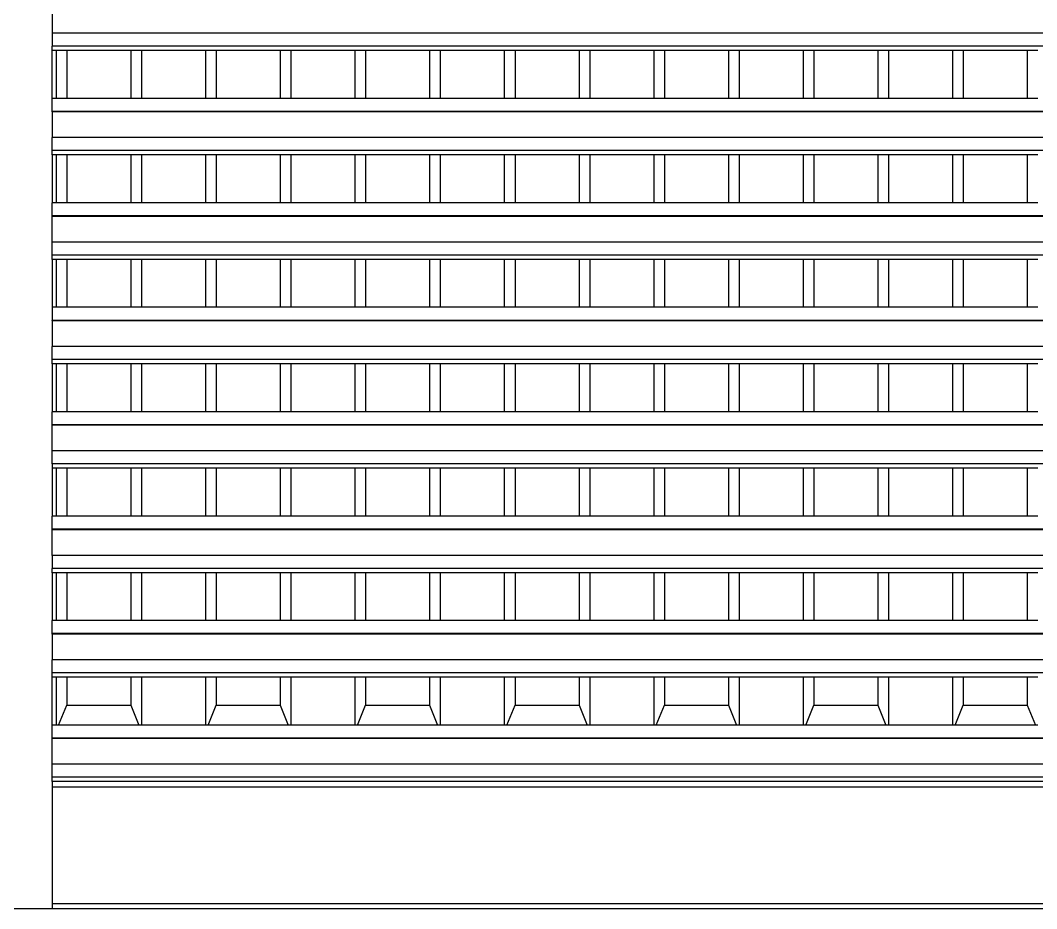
# Model space of a CAD drawing. Extents: x -49.7 to 49.7, y -10.2 to 18.8.
# Drawn here: x 11.903 to 13.824, y 11.671 to 13.349 of the extents above; entities that cross this region are included whole.
import ezdxf

# ---------------------------------------------------------------- set-up
doc = ezdxf.new("R2010")
doc.units = 0
doc.layers.get('0').update_dxf_attribs({"linetype": 'CONTINUOUS'})

msp = doc.modelspace()

# ---------------------------------------------------------------- linework, layer by layer
for p, q in [((11.9631, 13.3729), (11.9631, 13.3244)), ((15.5931, 13.3244), (11.9631, 13.3244)), ((11.9631, 13.3244), (11.9631, 13.2998)), ((15.5931, 13.2998), (11.9631, 13.2998)), ((11.9631, 13.2916), (11.9631, 13.2998)), ((11.9631, 13.2011), (11.9631, 13.2916)), ((11.9707, 13.2916), (11.9631, 13.2916)), ((11.9707, 13.2916), (11.9707, 13.2011)), ((11.9908, 13.2916), (11.9707, 13.2916)), ((11.9908, 13.2916), (11.9908, 13.2011)), ((12.1119, 13.2916), (11.9908, 13.2916)), ((12.1119, 13.2916), (12.1119, 13.2011)), ((12.132, 13.2916), (12.1119, 13.2916)), ((12.132, 13.2916), (12.132, 13.2011)), ((12.2531, 13.2916), (12.132, 13.2916)), ((12.2531, 13.2916), (12.2531, 13.2011)), ((12.2732, 13.2916), (12.2531, 13.2916)), ((12.2732, 13.2916), (12.2732, 13.2011)), ((12.3943, 13.2916), (12.2732, 13.2916)), ((12.3943, 13.2916), (12.3943, 13.2011)), ((12.4145, 13.2916), (12.3943, 13.2916)), ((12.4145, 13.2916), (12.4145, 13.2011)), ((12.5355, 13.2916), (12.4145, 13.2916)), ((12.5355, 13.2916), (12.5355, 13.2011)), ((12.5557, 13.2916), (12.5355, 13.2916)), ((12.5557, 13.2916), (12.5557, 13.2011)), ((12.6767, 13.2916), (12.5557, 13.2916)), ((12.6767, 13.2916), (12.6767, 13.2011)), ((12.6969, 13.2916), (12.6767, 13.2916)), ((12.6969, 13.2916), (12.6969, 13.2011)), ((12.8179, 13.2916), (12.6969, 13.2916)), ((12.8179, 13.2916), (12.8179, 13.2011)), ((12.8381, 13.2916), (12.8179, 13.2916)), ((12.8381, 13.2916), (12.8381, 13.2011)), ((12.9591, 13.2916), (12.8381, 13.2916)), ((12.9591, 13.2916), (12.9591, 13.2011)), ((12.9793, 13.2916), (12.9591, 13.2916)), ((12.9793, 13.2916), (12.9793, 13.2011)), ((13.1003, 13.2916), (12.9793, 13.2916)), ((13.1003, 13.2916), (13.1003, 13.2011)), ((13.1205, 13.2916), (13.1003, 13.2916)), ((13.1205, 13.2916), (13.1205, 13.2011)), ((13.2415, 13.2916), (13.1205, 13.2916)), ((13.2415, 13.2916), (13.2415, 13.2011)), ((13.2617, 13.2916), (13.2415, 13.2916)), ((13.2617, 13.2916), (13.2617, 13.2011)), ((13.3827, 13.2916), (13.2617, 13.2916)), ((13.3827, 13.2916), (13.3827, 13.2011)), ((13.4029, 13.2916), (13.3827, 13.2916)), ((13.4029, 13.2916), (13.4029, 13.2011)), ((13.5239, 13.2916), (13.4029, 13.2916)), ((13.5239, 13.2916), (13.5239, 13.2011)), ((13.5441, 13.2916), (13.5239, 13.2916)), ((13.5441, 13.2916), (13.5441, 13.2011)), ((13.6651, 13.2916), (13.5441, 13.2916)), ((13.6651, 13.2916), (13.6651, 13.2011)), ((13.6853, 13.2916), (13.6651, 13.2916)), ((13.6853, 13.2916), (13.6853, 13.2011)), ((13.8064, 13.2916), (13.6853, 13.2916)), ((13.8064, 13.2916), (13.8064, 13.2011)), ((13.8265, 13.2916), (13.8064, 13.2916)), ((11.9631, 13.1765), (11.9631, 13.2011)), ((11.9707, 13.2011), (11.9631, 13.2011)), ((11.9908, 13.2011), (11.9707, 13.2011)), ((12.1119, 13.2011), (11.9908, 13.2011)), ((12.132, 13.2011), (12.1119, 13.2011)), ((12.2531, 13.2011), (12.132, 13.2011)), ((12.2732, 13.2011), (12.2531, 13.2011)), ((12.3943, 13.2011), (12.2732, 13.2011)), ((12.4145, 13.2011), (12.3943, 13.2011)), ((12.5355, 13.2011), (12.4145, 13.2011)), ((12.5557, 13.2011), (12.5355, 13.2011)), ((12.6767, 13.2011), (12.5557, 13.2011)), ((12.6969, 13.2011), (12.6767, 13.2011)), ((12.8179, 13.2011), (12.6969, 13.2011)), ((12.8381, 13.2011), (12.8179, 13.2011)), ((12.9591, 13.2011), (12.8381, 13.2011)), ((12.9793, 13.2011), (12.9591, 13.2011)), ((13.1003, 13.2011), (12.9793, 13.2011)), ((13.1205, 13.2011), (13.1003, 13.2011)), ((13.2415, 13.2011), (13.1205, 13.2011)), ((13.2617, 13.2011), (13.2415, 13.2011)), ((13.3827, 13.2011), (13.2617, 13.2011)), ((13.4029, 13.2011), (13.3827, 13.2011)), ((13.5239, 13.2011), (13.4029, 13.2011)), ((13.5441, 13.2011), (13.5239, 13.2011)), ((13.6651, 13.2011), (13.5441, 13.2011)), ((13.6853, 13.2011), (13.6651, 13.2011)), ((13.8064, 13.2011), (13.6853, 13.2011)), ((13.8265, 13.2011), (13.8064, 13.2011)), ((15.5931, 13.1765), (11.9631, 13.1765)), ((11.9631, 13.1757), (11.9631, 13.1765)), ((15.5931, 13.1757), (11.9631, 13.1757)), ((11.9631, 13.1757), (11.9631, 13.1272)), ((15.5931, 13.1272), (11.9631, 13.1272)), ((11.9631, 13.1025), (11.9631, 13.1272)), ((15.5931, 13.1025), (11.9631, 13.1025)), ((11.9631, 13.0943), (11.9631, 13.1025)), ((11.9707, 13.0943), (11.9631, 13.0943)), ((11.9631, 13.0943), (11.9631, 13.0039)), ((11.9707, 13.0943), (11.9707, 13.0039)), ((11.9908, 13.0943), (11.9707, 13.0943)), ((11.9908, 13.0943), (11.9908, 13.0039)), ((12.1119, 13.0943), (11.9908, 13.0943)), ((12.1119, 13.0943), (12.1119, 13.0039)), ((12.132, 13.0943), (12.1119, 13.0943)), ((12.132, 13.0943), (12.132, 13.0039)), ((12.2531, 13.0943), (12.132, 13.0943)), ((12.2531, 13.0943), (12.2531, 13.0039)), ((12.2732, 13.0943), (12.2531, 13.0943)), ((12.2732, 13.0943), (12.2732, 13.0039)), ((12.3943, 13.0943), (12.2732, 13.0943)), ((12.3943, 13.0943), (12.3943, 13.0039)), ((12.4145, 13.0943), (12.3943, 13.0943)), ((12.4145, 13.0943), (12.4145, 13.0039)), ((12.5355, 13.0943), (12.4145, 13.0943)), ((12.5355, 13.0943), (12.5355, 13.0039)), ((12.5557, 13.0943), (12.5355, 13.0943)), ((12.5557, 13.0943), (12.5557, 13.0039)), ((12.6767, 13.0943), (12.5557, 13.0943)), ((12.6767, 13.0943), (12.6767, 13.0039)), ((12.6969, 13.0943), (12.6767, 13.0943)), ((12.6969, 13.0943), (12.6969, 13.0039)), ((12.8179, 13.0943), (12.6969, 13.0943)), ((12.8179, 13.0943), (12.8179, 13.0039)), ((12.8381, 13.0943), (12.8179, 13.0943)), ((12.8381, 13.0943), (12.8381, 13.0039)), ((12.9591, 13.0943), (12.8381, 13.0943)), ((12.9591, 13.0943), (12.9591, 13.0039)), ((12.9793, 13.0943), (12.9591, 13.0943)), ((12.9793, 13.0943), (12.9793, 13.0039)), ((13.1003, 13.0943), (12.9793, 13.0943)), ((13.1003, 13.0943), (13.1003, 13.0039)), ((13.1205, 13.0943), (13.1003, 13.0943)), ((13.1205, 13.0943), (13.1205, 13.0039)), ((13.2415, 13.0943), (13.1205, 13.0943)), ((13.2415, 13.0943), (13.2415, 13.0039)), ((13.2617, 13.0943), (13.2415, 13.0943)), ((13.2617, 13.0943), (13.2617, 13.0039)), ((13.3827, 13.0943), (13.2617, 13.0943)), ((13.3827, 13.0943), (13.3827, 13.0039)), ((13.4029, 13.0943), (13.3827, 13.0943)), ((13.4029, 13.0943), (13.4029, 13.0039)), ((13.5239, 13.0943), (13.4029, 13.0943)), ((13.5239, 13.0943), (13.5239, 13.0039)), ((13.5441, 13.0943), (13.5239, 13.0943)), ((13.5441, 13.0943), (13.5441, 13.0039)), ((13.6651, 13.0943), (13.5441, 13.0943)), ((13.6651, 13.0943), (13.6651, 13.0039)), ((13.6853, 13.0943), (13.6651, 13.0943)), ((13.6853, 13.0943), (13.6853, 13.0039)), ((13.8064, 13.0943), (13.6853, 13.0943)), ((13.8064, 13.0943), (13.8064, 13.0039)), ((13.8265, 13.0943), (13.8064, 13.0943)), ((11.9707, 13.0039), (11.9631, 13.0039)), ((11.9631, 12.9792), (11.9631, 13.0039)), ((11.9908, 13.0039), (11.9707, 13.0039)), ((12.1119, 13.0039), (11.9908, 13.0039)), ((12.132, 13.0039), (12.1119, 13.0039)), ((12.2531, 13.0039), (12.132, 13.0039)), ((12.2732, 13.0039), (12.2531, 13.0039)), ((12.3943, 13.0039), (12.2732, 13.0039)), ((12.4145, 13.0039), (12.3943, 13.0039)), ((12.5355, 13.0039), (12.4145, 13.0039)), ((12.5557, 13.0039), (12.5355, 13.0039)), ((12.6767, 13.0039), (12.5557, 13.0039)), ((12.6969, 13.0039), (12.6767, 13.0039)), ((12.8179, 13.0039), (12.6969, 13.0039)), ((12.8381, 13.0039), (12.8179, 13.0039)), ((12.9591, 13.0039), (12.8381, 13.0039)), ((12.9793, 13.0039), (12.9591, 13.0039)), ((13.1003, 13.0039), (12.9793, 13.0039)), ((13.1205, 13.0039), (13.1003, 13.0039)), ((13.2415, 13.0039), (13.1205, 13.0039)), ((13.2617, 13.0039), (13.2415, 13.0039)), ((13.3827, 13.0039), (13.2617, 13.0039)), ((13.4029, 13.0039), (13.3827, 13.0039)), ((13.5239, 13.0039), (13.4029, 13.0039)), ((13.5441, 13.0039), (13.5239, 13.0039)), ((13.6651, 13.0039), (13.5441, 13.0039)), ((13.6853, 13.0039), (13.6651, 13.0039)), ((13.8064, 13.0039), (13.6853, 13.0039)), ((13.8265, 13.0039), (13.8064, 13.0039)), ((15.5931, 12.9792), (11.9631, 12.9792)), ((11.9631, 12.9784), (11.9631, 12.9792)), ((15.5931, 12.9784), (11.9631, 12.9784)), ((11.9631, 12.9299), (11.9631, 12.9784)), ((15.5931, 12.9299), (11.9631, 12.9299)), ((11.9631, 12.9052), (11.9631, 12.9299)), ((15.5931, 12.9052), (11.9631, 12.9052)), ((11.9631, 12.897), (11.9631, 12.9052)), ((11.9707, 12.897), (11.9631, 12.897)), ((11.9631, 12.897), (11.9631, 12.8066)), ((11.9707, 12.897), (11.9707, 12.8066)), ((11.9908, 12.897), (11.9707, 12.897)), ((11.9908, 12.897), (11.9908, 12.8066)), ((12.1119, 12.897), (11.9908, 12.897)), ((12.1119, 12.897), (12.1119, 12.8066)), ((12.132, 12.897), (12.1119, 12.897)), ((12.132, 12.897), (12.132, 12.8066)), ((12.2531, 12.897), (12.132, 12.897)), ((12.2531, 12.897), (12.2531, 12.8066)), ((12.2732, 12.897), (12.2531, 12.897)), ((12.2732, 12.897), (12.2732, 12.8066)), ((12.3943, 12.897), (12.2732, 12.897)), ((12.3943, 12.897), (12.3943, 12.8066)), ((12.4145, 12.897), (12.3943, 12.897)), ((12.4145, 12.897), (12.4145, 12.8066)), ((12.5355, 12.897), (12.4145, 12.897)), ((12.5355, 12.897), (12.5355, 12.8066)), ((12.5557, 12.897), (12.5355, 12.897)), ((12.5557, 12.897), (12.5557, 12.8066)), ((12.6767, 12.897), (12.5557, 12.897)), ((12.6767, 12.897), (12.6767, 12.8066)), ((12.6969, 12.897), (12.6767, 12.897)), ((12.6969, 12.897), (12.6969, 12.8066)), ((12.8179, 12.897), (12.6969, 12.897)), ((12.8179, 12.897), (12.8179, 12.8066)), ((12.8381, 12.897), (12.8179, 12.897)), ((12.8381, 12.897), (12.8381, 12.8066)), ((12.9591, 12.897), (12.8381, 12.897)), ((12.9591, 12.897), (12.9591, 12.8066)), ((12.9793, 12.897), (12.9591, 12.897)), ((12.9793, 12.897), (12.9793, 12.8066)), ((13.1003, 12.897), (12.9793, 12.897)), ((13.1003, 12.897), (13.1003, 12.8066)), ((13.1205, 12.897), (13.1003, 12.897)), ((13.1205, 12.897), (13.1205, 12.8066)), ((13.2415, 12.897), (13.1205, 12.897)), ((13.2415, 12.897), (13.2415, 12.8066)), ((13.2617, 12.897), (13.2415, 12.897)), ((13.2617, 12.897), (13.2617, 12.8066)), ((13.3827, 12.897), (13.2617, 12.897)), ((13.3827, 12.897), (13.3827, 12.8066)), ((13.4029, 12.897), (13.3827, 12.897)), ((13.4029, 12.897), (13.4029, 12.8066)), ((13.5239, 12.897), (13.4029, 12.897)), ((13.5239, 12.897), (13.5239, 12.8066)), ((13.5441, 12.897), (13.5239, 12.897)), ((13.5441, 12.897), (13.5441, 12.8066)), ((13.6651, 12.897), (13.5441, 12.897)), ((13.6651, 12.897), (13.6651, 12.8066)), ((13.6853, 12.897), (13.6651, 12.897)), ((13.6853, 12.897), (13.6853, 12.8066)), ((13.8064, 12.897), (13.6853, 12.897)), ((13.8064, 12.897), (13.8064, 12.8066)), ((13.8265, 12.897), (13.8064, 12.897)), ((11.9707, 12.8066), (11.9631, 12.8066)), ((11.9631, 12.8066), (11.9631, 12.7819)), ((11.9908, 12.8066), (11.9707, 12.8066)), ((12.1119, 12.8066), (11.9908, 12.8066)), ((12.132, 12.8066), (12.1119, 12.8066)), ((12.2531, 12.8066), (12.132, 12.8066)), ((12.2732, 12.8066), (12.2531, 12.8066)), ((12.3943, 12.8066), (12.2732, 12.8066)), ((12.4145, 12.8066), (12.3943, 12.8066)), ((12.5355, 12.8066), (12.4145, 12.8066)), ((12.5557, 12.8066), (12.5355, 12.8066)), ((12.6767, 12.8066), (12.5557, 12.8066)), ((12.6969, 12.8066), (12.6767, 12.8066)), ((12.8179, 12.8066), (12.6969, 12.8066)), ((12.8381, 12.8066), (12.8179, 12.8066)), ((12.9591, 12.8066), (12.8381, 12.8066)), ((12.9793, 12.8066), (12.9591, 12.8066)), ((13.1003, 12.8066), (12.9793, 12.8066)), ((13.1205, 12.8066), (13.1003, 12.8066)), ((13.2415, 12.8066), (13.1205, 12.8066)), ((13.2617, 12.8066), (13.2415, 12.8066)), ((13.3827, 12.8066), (13.2617, 12.8066)), ((13.4029, 12.8066), (13.3827, 12.8066)), ((13.5239, 12.8066), (13.4029, 12.8066)), ((13.5441, 12.8066), (13.5239, 12.8066)), ((13.6651, 12.8066), (13.5441, 12.8066)), ((13.6853, 12.8066), (13.6651, 12.8066)), ((13.8064, 12.8066), (13.6853, 12.8066)), ((13.8265, 12.8066), (13.8064, 12.8066)), ((15.5931, 12.7819), (11.9631, 12.7819)), ((11.9631, 12.7811), (11.9631, 12.7819)), ((15.5931, 12.7811), (11.9631, 12.7811)), ((11.9631, 12.7811), (11.9631, 12.7326)), ((15.5931, 12.7326), (11.9631, 12.7326)), ((11.9631, 12.7079), (11.9631, 12.7326)), ((15.5931, 12.7079), (11.9631, 12.7079)), ((11.9631, 12.6997), (11.9631, 12.7079)), ((11.9707, 12.6997), (11.9631, 12.6997)), ((11.9631, 12.6997), (11.9631, 12.6093)), ((11.9707, 12.6997), (11.9707, 12.6093)), ((11.9908, 12.6997), (11.9707, 12.6997)), ((11.9908, 12.6997), (11.9908, 12.6093)), ((12.1119, 12.6997), (11.9908, 12.6997)), ((12.1119, 12.6997), (12.1119, 12.6093)), ((12.132, 12.6997), (12.1119, 12.6997)), ((12.132, 12.6997), (12.132, 12.6093)), ((12.2531, 12.6997), (12.132, 12.6997)), ((12.2531, 12.6997), (12.2531, 12.6093)), ((12.2732, 12.6997), (12.2531, 12.6997)), ((12.2732, 12.6997), (12.2732, 12.6093)), ((12.3943, 12.6997), (12.2732, 12.6997)), ((12.3943, 12.6997), (12.3943, 12.6093)), ((12.4145, 12.6997), (12.3943, 12.6997)), ((12.4145, 12.6997), (12.4145, 12.6093)), ((12.5355, 12.6997), (12.4145, 12.6997)), ((12.5355, 12.6997), (12.5355, 12.6093)), ((12.5557, 12.6997), (12.5355, 12.6997)), ((12.5557, 12.6997), (12.5557, 12.6093)), ((12.6767, 12.6997), (12.5557, 12.6997)), ((12.6767, 12.6997), (12.6767, 12.6093)), ((12.6969, 12.6997), (12.6767, 12.6997)), ((12.6969, 12.6997), (12.6969, 12.6093)), ((12.8179, 12.6997), (12.6969, 12.6997)), ((12.8179, 12.6997), (12.8179, 12.6093)), ((12.8381, 12.6997), (12.8179, 12.6997)), ((12.8381, 12.6997), (12.8381, 12.6093)), ((12.9591, 12.6997), (12.8381, 12.6997)), ((12.9591, 12.6997), (12.9591, 12.6093)), ((12.9793, 12.6997), (12.9591, 12.6997)), ((12.9793, 12.6997), (12.9793, 12.6093)), ((13.1003, 12.6997), (12.9793, 12.6997)), ((13.1003, 12.6997), (13.1003, 12.6093)), ((13.1205, 12.6997), (13.1003, 12.6997)), ((13.1205, 12.6997), (13.1205, 12.6093)), ((13.2415, 12.6997), (13.1205, 12.6997)), ((13.2415, 12.6997), (13.2415, 12.6093)), ((13.2617, 12.6997), (13.2415, 12.6997)), ((13.2617, 12.6997), (13.2617, 12.6093)), ((13.3827, 12.6997), (13.2617, 12.6997)), ((13.3827, 12.6997), (13.3827, 12.6093)), ((13.4029, 12.6997), (13.3827, 12.6997)), ((13.4029, 12.6997), (13.4029, 12.6093)), ((13.5239, 12.6997), (13.4029, 12.6997)), ((13.5239, 12.6997), (13.5239, 12.6093)), ((13.5441, 12.6997), (13.5239, 12.6997)), ((13.5441, 12.6997), (13.5441, 12.6093)), ((13.6651, 12.6997), (13.5441, 12.6997)), ((13.6651, 12.6997), (13.6651, 12.6093)), ((13.6853, 12.6997), (13.6651, 12.6997)), ((13.6853, 12.6997), (13.6853, 12.6093)), ((13.8064, 12.6997), (13.6853, 12.6997)), ((13.8064, 12.6997), (13.8064, 12.6093)), ((13.8265, 12.6997), (13.8064, 12.6997)), ((11.9707, 12.6093), (11.9631, 12.6093)), ((11.9631, 12.5846), (11.9631, 12.6093)), ((11.9908, 12.6093), (11.9707, 12.6093)), ((12.1119, 12.6093), (11.9908, 12.6093)), ((12.132, 12.6093), (12.1119, 12.6093)), ((12.2531, 12.6093), (12.132, 12.6093)), ((12.2732, 12.6093), (12.2531, 12.6093)), ((12.3943, 12.6093), (12.2732, 12.6093)), ((12.4145, 12.6093), (12.3943, 12.6093)), ((12.5355, 12.6093), (12.4145, 12.6093)), ((12.5557, 12.6093), (12.5355, 12.6093)), ((12.6767, 12.6093), (12.5557, 12.6093)), ((12.6969, 12.6093), (12.6767, 12.6093)), ((12.8179, 12.6093), (12.6969, 12.6093)), ((12.8381, 12.6093), (12.8179, 12.6093)), ((12.9591, 12.6093), (12.8381, 12.6093)), ((12.9793, 12.6093), (12.9591, 12.6093)), ((13.1003, 12.6093), (12.9793, 12.6093)), ((13.1205, 12.6093), (13.1003, 12.6093)), ((13.2415, 12.6093), (13.1205, 12.6093)), ((13.2617, 12.6093), (13.2415, 12.6093)), ((13.3827, 12.6093), (13.2617, 12.6093)), ((13.4029, 12.6093), (13.3827, 12.6093)), ((13.5239, 12.6093), (13.4029, 12.6093)), ((13.5441, 12.6093), (13.5239, 12.6093)), ((13.6651, 12.6093), (13.5441, 12.6093)), ((13.6853, 12.6093), (13.6651, 12.6093)), ((13.8064, 12.6093), (13.6853, 12.6093)), ((13.8265, 12.6093), (13.8064, 12.6093)), ((15.5931, 12.5846), (11.9631, 12.5846)), ((11.9631, 12.5838), (11.9631, 12.5846)), ((15.5931, 12.5838), (11.9631, 12.5838)), ((11.9631, 12.5353), (11.9631, 12.5838)), ((15.5931, 12.5353), (11.9631, 12.5353)), ((11.9631, 12.5107), (11.9631, 12.5353)), ((15.5931, 12.5107), (11.9631, 12.5107)), ((11.9631, 12.5107), (11.9631, 12.5024)), ((11.9707, 12.5024), (11.9631, 12.5024)), ((11.9631, 12.5024), (11.9631, 12.412)), ((11.9707, 12.5024), (11.9707, 12.412)), ((11.9908, 12.5024), (11.9707, 12.5024)), ((11.9908, 12.5024), (11.9908, 12.412)), ((12.1119, 12.5024), (11.9908, 12.5024)), ((12.1119, 12.5024), (12.1119, 12.412)), ((12.132, 12.5024), (12.1119, 12.5024)), ((12.132, 12.5024), (12.132, 12.412)), ((12.2531, 12.5024), (12.132, 12.5024)), ((12.2531, 12.5024), (12.2531, 12.412)), ((12.2732, 12.5024), (12.2531, 12.5024)), ((12.2732, 12.5024), (12.2732, 12.412)), ((12.3943, 12.5024), (12.2732, 12.5024)), ((12.3943, 12.5024), (12.3943, 12.412)), ((12.4145, 12.5024), (12.3943, 12.5024)), ((12.4145, 12.5024), (12.4145, 12.412)), ((12.5355, 12.5024), (12.4145, 12.5024)), ((12.5355, 12.5024), (12.5355, 12.412)), ((12.5557, 12.5024), (12.5355, 12.5024)), ((12.5557, 12.5024), (12.5557, 12.412)), ((12.6767, 12.5024), (12.5557, 12.5024)), ((12.6767, 12.5024), (12.6767, 12.412)), ((12.6969, 12.5024), (12.6767, 12.5024)), ((12.6969, 12.5024), (12.6969, 12.412)), ((12.8179, 12.5024), (12.6969, 12.5024)), ((12.8179, 12.5024), (12.8179, 12.412)), ((12.8381, 12.5024), (12.8179, 12.5024)), ((12.8381, 12.5024), (12.8381, 12.412)), ((12.9591, 12.5024), (12.8381, 12.5024)), ((12.9591, 12.5024), (12.9591, 12.412)), ((12.9793, 12.5024), (12.9591, 12.5024)), ((12.9793, 12.5024), (12.9793, 12.412)), ((13.1003, 12.5024), (12.9793, 12.5024)), ((13.1003, 12.5024), (13.1003, 12.412)), ((13.1205, 12.5024), (13.1003, 12.5024)), ((13.1205, 12.5024), (13.1205, 12.412)), ((13.2415, 12.5024), (13.1205, 12.5024)), ((13.2415, 12.5024), (13.2415, 12.412)), ((13.2617, 12.5024), (13.2415, 12.5024)), ((13.2617, 12.5024), (13.2617, 12.412)), ((13.3827, 12.5024), (13.2617, 12.5024)), ((13.3827, 12.5024), (13.3827, 12.412)), ((13.4029, 12.5024), (13.3827, 12.5024)), ((13.4029, 12.5024), (13.4029, 12.412)), ((13.5239, 12.5024), (13.4029, 12.5024)), ((13.5239, 12.5024), (13.5239, 12.412)), ((13.5441, 12.5024), (13.5239, 12.5024)), ((13.5441, 12.5024), (13.5441, 12.412)), ((13.6651, 12.5024), (13.5441, 12.5024)), ((13.6651, 12.5024), (13.6651, 12.412)), ((13.6853, 12.5024), (13.6651, 12.5024)), ((13.6853, 12.5024), (13.6853, 12.412)), ((13.8064, 12.5024), (13.6853, 12.5024)), ((13.8064, 12.5024), (13.8064, 12.412)), ((13.8265, 12.5024), (13.8064, 12.5024)), ((11.9707, 12.412), (11.9631, 12.412)), ((11.9631, 12.3874), (11.9631, 12.412)), ((11.9908, 12.412), (11.9707, 12.412)), ((12.1119, 12.412), (11.9908, 12.412)), ((12.132, 12.412), (12.1119, 12.412)), ((12.2531, 12.412), (12.132, 12.412)), ((12.2732, 12.412), (12.2531, 12.412)), ((12.3943, 12.412), (12.2732, 12.412)), ((12.4145, 12.412), (12.3943, 12.412)), ((12.5355, 12.412), (12.4145, 12.412)), ((12.5557, 12.412), (12.5355, 12.412)), ((12.6767, 12.412), (12.5557, 12.412)), ((12.6969, 12.412), (12.6767, 12.412)), ((12.8179, 12.412), (12.6969, 12.412)), ((12.8381, 12.412), (12.8179, 12.412)), ((12.9591, 12.412), (12.8381, 12.412)), ((12.9793, 12.412), (12.9591, 12.412)), ((13.1003, 12.412), (12.9793, 12.412)), ((13.1205, 12.412), (13.1003, 12.412)), ((13.2415, 12.412), (13.1205, 12.412)), ((13.2617, 12.412), (13.2415, 12.412)), ((13.3827, 12.412), (13.2617, 12.412)), ((13.4029, 12.412), (13.3827, 12.412)), ((13.5239, 12.412), (13.4029, 12.412)), ((13.5441, 12.412), (13.5239, 12.412)), ((13.6651, 12.412), (13.5441, 12.412)), ((13.6853, 12.412), (13.6651, 12.412)), ((13.8064, 12.412), (13.6853, 12.412)), ((13.8265, 12.412), (13.8064, 12.412)), ((15.5931, 12.3874), (11.9631, 12.3874)), ((11.9631, 12.3865), (11.9631, 12.3874)), ((15.5931, 12.3865), (11.9631, 12.3865)), ((11.9631, 12.338), (11.9631, 12.3865)), ((15.5931, 12.338), (11.9631, 12.338)), ((11.9631, 12.338), (11.9631, 12.3134)), ((15.5931, 12.3134), (11.9631, 12.3134)), ((11.9631, 12.3052), (11.9631, 12.3134)), ((11.9707, 12.3052), (11.9631, 12.3052)), ((11.9631, 12.3052), (11.9631, 12.2147)), ((11.9707, 12.3052), (11.9707, 12.2147)), ((11.9908, 12.3052), (11.9707, 12.3052)), ((11.9908, 12.3052), (11.9908, 12.2147)), ((12.1119, 12.3052), (11.9908, 12.3052)), ((12.1119, 12.3052), (12.1119, 12.2147)), ((12.132, 12.3052), (12.1119, 12.3052)), ((12.132, 12.3052), (12.132, 12.2147)), ((12.2531, 12.3052), (12.132, 12.3052)), ((12.2531, 12.3052), (12.2531, 12.2147)), ((12.2732, 12.3052), (12.2531, 12.3052)), ((12.2732, 12.3052), (12.2732, 12.2147)), ((12.3943, 12.3052), (12.2732, 12.3052)), ((12.3943, 12.3052), (12.3943, 12.2147)), ((12.4145, 12.3052), (12.3943, 12.3052)), ((12.4145, 12.3052), (12.4145, 12.2147)), ((12.5355, 12.3052), (12.4145, 12.3052)), ((12.5355, 12.3052), (12.5355, 12.2147)), ((12.5557, 12.3052), (12.5355, 12.3052)), ((12.5557, 12.3052), (12.5557, 12.2147)), ((12.6767, 12.3052), (12.5557, 12.3052)), ((12.6767, 12.3052), (12.6767, 12.2147)), ((12.6969, 12.3052), (12.6767, 12.3052)), ((12.6969, 12.3052), (12.6969, 12.2147)), ((12.8179, 12.3052), (12.6969, 12.3052)), ((12.8179, 12.3052), (12.8179, 12.2147)), ((12.8381, 12.3052), (12.8179, 12.3052)), ((12.8381, 12.3052), (12.8381, 12.2147)), ((12.9591, 12.3052), (12.8381, 12.3052)), ((12.9591, 12.3052), (12.9591, 12.2147)), ((12.9793, 12.3052), (12.9591, 12.3052)), ((12.9793, 12.3052), (12.9793, 12.2147)), ((13.1003, 12.3052), (12.9793, 12.3052)), ((13.1003, 12.3052), (13.1003, 12.2147)), ((13.1205, 12.3052), (13.1003, 12.3052)), ((13.1205, 12.3052), (13.1205, 12.2147)), ((13.2415, 12.3052), (13.1205, 12.3052)), ((13.2415, 12.3052), (13.2415, 12.2147)), ((13.2617, 12.3052), (13.2415, 12.3052)), ((13.2617, 12.3052), (13.2617, 12.2147)), ((13.3827, 12.3052), (13.2617, 12.3052)), ((13.3827, 12.3052), (13.3827, 12.2147)), ((13.4029, 12.3052), (13.3827, 12.3052)), ((13.4029, 12.3052), (13.4029, 12.2147)), ((13.5239, 12.3052), (13.4029, 12.3052)), ((13.5239, 12.3052), (13.5239, 12.2147)), ((13.5441, 12.3052), (13.5239, 12.3052)), ((13.5441, 12.3052), (13.5441, 12.2147)), ((13.6651, 12.3052), (13.5441, 12.3052)), ((13.6651, 12.3052), (13.6651, 12.2147)), ((13.6853, 12.3052), (13.6651, 12.3052)), ((13.6853, 12.3052), (13.6853, 12.2147)), ((13.8064, 12.3052), (13.6853, 12.3052)), ((13.8064, 12.3052), (13.8064, 12.2147)), ((13.8265, 12.3052), (13.8064, 12.3052)), ((11.9707, 12.2147), (11.9631, 12.2147)), ((11.9631, 12.1901), (11.9631, 12.2147)), ((11.9908, 12.2147), (11.9707, 12.2147)), ((12.1119, 12.2147), (11.9908, 12.2147)), ((12.132, 12.2147), (12.1119, 12.2147)), ((12.2531, 12.2147), (12.132, 12.2147)), ((12.2732, 12.2147), (12.2531, 12.2147)), ((12.3943, 12.2147), (12.2732, 12.2147)), ((12.4145, 12.2147), (12.3943, 12.2147)), ((12.5355, 12.2147), (12.4145, 12.2147)), ((12.5557, 12.2147), (12.5355, 12.2147)), ((12.6767, 12.2147), (12.5557, 12.2147)), ((12.6969, 12.2147), (12.6767, 12.2147)), ((12.8179, 12.2147), (12.6969, 12.2147)), ((12.8381, 12.2147), (12.8179, 12.2147)), ((12.9591, 12.2147), (12.8381, 12.2147)), ((12.9793, 12.2147), (12.9591, 12.2147)), ((13.1003, 12.2147), (12.9793, 12.2147)), ((13.1205, 12.2147), (13.1003, 12.2147)), ((13.2415, 12.2147), (13.1205, 12.2147)), ((13.2617, 12.2147), (13.2415, 12.2147)), ((13.3827, 12.2147), (13.2617, 12.2147)), ((13.4029, 12.2147), (13.3827, 12.2147)), ((13.5239, 12.2147), (13.4029, 12.2147)), ((13.5441, 12.2147), (13.5239, 12.2147)), ((13.6651, 12.2147), (13.5441, 12.2147)), ((13.6853, 12.2147), (13.6651, 12.2147)), ((13.8064, 12.2147), (13.6853, 12.2147)), ((13.8265, 12.2147), (13.8064, 12.2147)), ((15.5931, 12.1901), (11.9631, 12.1901)), ((11.9631, 12.1893), (11.9631, 12.1901)), ((15.5931, 12.1893), (11.9631, 12.1893)), ((11.9631, 12.1893), (11.9631, 12.1408)), ((15.5931, 12.1408), (11.9631, 12.1408)), ((11.9631, 12.1161), (11.9631, 12.1408)), ((15.5931, 12.1161), (11.9631, 12.1161)), ((11.9631, 12.1079), (11.9631, 12.1161)), ((11.9707, 12.1079), (11.9631, 12.1079)), ((11.9631, 12.0175), (11.9631, 12.1079)), ((11.9707, 12.1079), (11.9707, 12.0175)), ((11.9908, 12.1079), (11.9707, 12.1079)), ((11.9908, 12.1079), (11.9908, 12.0547)), ((12.1119, 12.1079), (11.9908, 12.1079)), ((12.1119, 12.1079), (12.1119, 12.0547)), ((12.132, 12.1079), (12.1119, 12.1079)), ((12.132, 12.1079), (12.132, 12.0175)), ((12.2531, 12.1079), (12.132, 12.1079)), ((12.2531, 12.1079), (12.2531, 12.0175)), ((12.2732, 12.1079), (12.2531, 12.1079)), ((12.2732, 12.1079), (12.2732, 12.0547)), ((12.3943, 12.1079), (12.2732, 12.1079)), ((12.3943, 12.1079), (12.3943, 12.0547)), ((12.4145, 12.1079), (12.3943, 12.1079)), ((12.4145, 12.1079), (12.4145, 12.0175)), ((12.5355, 12.1079), (12.4145, 12.1079)), ((12.5355, 12.1079), (12.5355, 12.0175)), ((12.5557, 12.1079), (12.5355, 12.1079)), ((12.5557, 12.1079), (12.5557, 12.0547)), ((12.6767, 12.1079), (12.5557, 12.1079)), ((12.6767, 12.1079), (12.6767, 12.0547)), ((12.6969, 12.1079), (12.6767, 12.1079)), ((12.6969, 12.1079), (12.6969, 12.0175)), ((12.8179, 12.1079), (12.6969, 12.1079)), ((12.8179, 12.1079), (12.8179, 12.0175)), ((12.8381, 12.1079), (12.8179, 12.1079)), ((12.8381, 12.1079), (12.8381, 12.0547)), ((12.9591, 12.1079), (12.8381, 12.1079)), ((12.9591, 12.1079), (12.9591, 12.0547)), ((12.9793, 12.1079), (12.9591, 12.1079)), ((12.9793, 12.1079), (12.9793, 12.0175)), ((13.1003, 12.1079), (12.9793, 12.1079)), ((13.1003, 12.1079), (13.1003, 12.0175)), ((13.1205, 12.1079), (13.1003, 12.1079)), ((13.1205, 12.1079), (13.1205, 12.0547)), ((13.2415, 12.1079), (13.1205, 12.1079)), ((13.2415, 12.1079), (13.2415, 12.0547)), ((13.2617, 12.1079), (13.2415, 12.1079)), ((13.2617, 12.1079), (13.2617, 12.0175)), ((13.3827, 12.1079), (13.2617, 12.1079)), ((13.3827, 12.1079), (13.3827, 12.0175)), ((13.4029, 12.1079), (13.3827, 12.1079)), ((13.4029, 12.1079), (13.4029, 12.0547)), ((13.5239, 12.1079), (13.4029, 12.1079)), ((13.5239, 12.1079), (13.5239, 12.0547)), ((13.5441, 12.1079), (13.5239, 12.1079)), ((13.5441, 12.1079), (13.5441, 12.0175)), ((13.6651, 12.1079), (13.5441, 12.1079)), ((13.6651, 12.1079), (13.6651, 12.0175)), ((13.6853, 12.1079), (13.6651, 12.1079)), ((13.6853, 12.1079), (13.6853, 12.0547)), ((13.8064, 12.1079), (13.6853, 12.1079)), ((13.8064, 12.1079), (13.8064, 12.0547)), ((13.8265, 12.1079), (13.8064, 12.1079)), ((11.9756, 12.0175), (11.9908, 12.0547)), ((11.9908, 12.0547), (12.1119, 12.0547)), ((12.1119, 12.0547), (12.1271, 12.0175)), ((12.258, 12.0175), (12.2732, 12.0547)), ((12.2732, 12.0547), (12.3943, 12.0547)), ((12.3943, 12.0547), (12.4095, 12.0175)), ((12.5404, 12.0175), (12.5557, 12.0547)), ((12.5557, 12.0547), (12.6767, 12.0547)), ((12.6767, 12.0547), (12.6919, 12.0175)), ((12.8228, 12.0175), (12.8381, 12.0547)), ((12.8381, 12.0547), (12.9591, 12.0547)), ((12.9591, 12.0547), (12.9744, 12.0175)), ((13.1052, 12.0175), (13.1205, 12.0547)), ((13.1205, 12.0547), (13.2415, 12.0547)), ((13.2415, 12.0547), (13.2568, 12.0175)), ((13.3877, 12.0175), (13.4029, 12.0547)), ((13.4029, 12.0547), (13.5239, 12.0547)), ((13.5239, 12.0547), (13.5392, 12.0175)), ((13.6701, 12.0175), (13.6853, 12.0547)), ((13.6853, 12.0547), (13.8064, 12.0547)), ((13.8064, 12.0547), (13.8216, 12.0175)), ((11.9707, 12.0175), (11.9631, 12.0175)), ((11.9631, 11.9928), (11.9631, 12.0175)), ((11.9756, 12.0175), (11.9707, 12.0175)), ((12.1271, 12.0175), (11.9756, 12.0175)), ((12.132, 12.0175), (12.1271, 12.0175)), ((12.2531, 12.0175), (12.132, 12.0175)), ((12.258, 12.0175), (12.2531, 12.0175)), ((12.4095, 12.0175), (12.258, 12.0175)), ((12.4145, 12.0175), (12.4095, 12.0175)), ((12.5355, 12.0175), (12.4145, 12.0175)), ((12.5404, 12.0175), (12.5355, 12.0175)), ((12.6919, 12.0175), (12.5404, 12.0175)), ((12.6969, 12.0175), (12.6919, 12.0175)), ((12.8179, 12.0175), (12.6969, 12.0175)), ((12.8228, 12.0175), (12.8179, 12.0175)), ((12.9744, 12.0175), (12.8228, 12.0175)), ((12.9793, 12.0175), (12.9744, 12.0175)), ((13.1003, 12.0175), (12.9793, 12.0175)), ((13.1052, 12.0175), (13.1003, 12.0175)), ((13.2568, 12.0175), (13.1052, 12.0175)), ((13.2617, 12.0175), (13.2568, 12.0175)), ((13.3827, 12.0175), (13.2617, 12.0175)), ((13.3877, 12.0175), (13.3827, 12.0175)), ((13.5392, 12.0175), (13.3877, 12.0175)), ((13.5441, 12.0175), (13.5392, 12.0175)), ((13.6651, 12.0175), (13.5441, 12.0175)), ((13.6701, 12.0175), (13.6651, 12.0175)), ((13.8216, 12.0175), (13.6701, 12.0175)), ((13.8265, 12.0175), (13.8216, 12.0175)), ((15.5931, 11.9928), (11.9631, 11.9928)), ((11.9631, 11.992), (11.9631, 11.9928)), ((15.5931, 11.992), (11.9631, 11.992)), ((11.9631, 11.9435), (11.9631, 11.992)), ((15.5931, 11.9435), (11.9631, 11.9435)), ((11.9631, 11.9188), (11.9631, 11.9435)), ((15.5931, 11.9188), (11.9631, 11.9188)), ((11.9631, 11.9106), (11.9631, 11.9188)), ((15.5931, 11.9106), (11.9631, 11.9106)), ((11.9631, 11.9106), (11.9631, 11.9008)), ((11.9631, 11.9008), (15.5931, 11.9008)), ((11.9631, 11.9008), (11.9631, 11.6804)), ((11.9631, 11.6804), (15.5931, 11.6804)), ((11.9631, 11.6804), (11.9631, 11.6706)), ((11.8431, 11.6706), (11.9631, 11.6706)), ((11.9631, 11.6706), (15.5931, 11.6706))]:
    msp.add_line(p, q)

doc.saveas('drawing.dxf')
